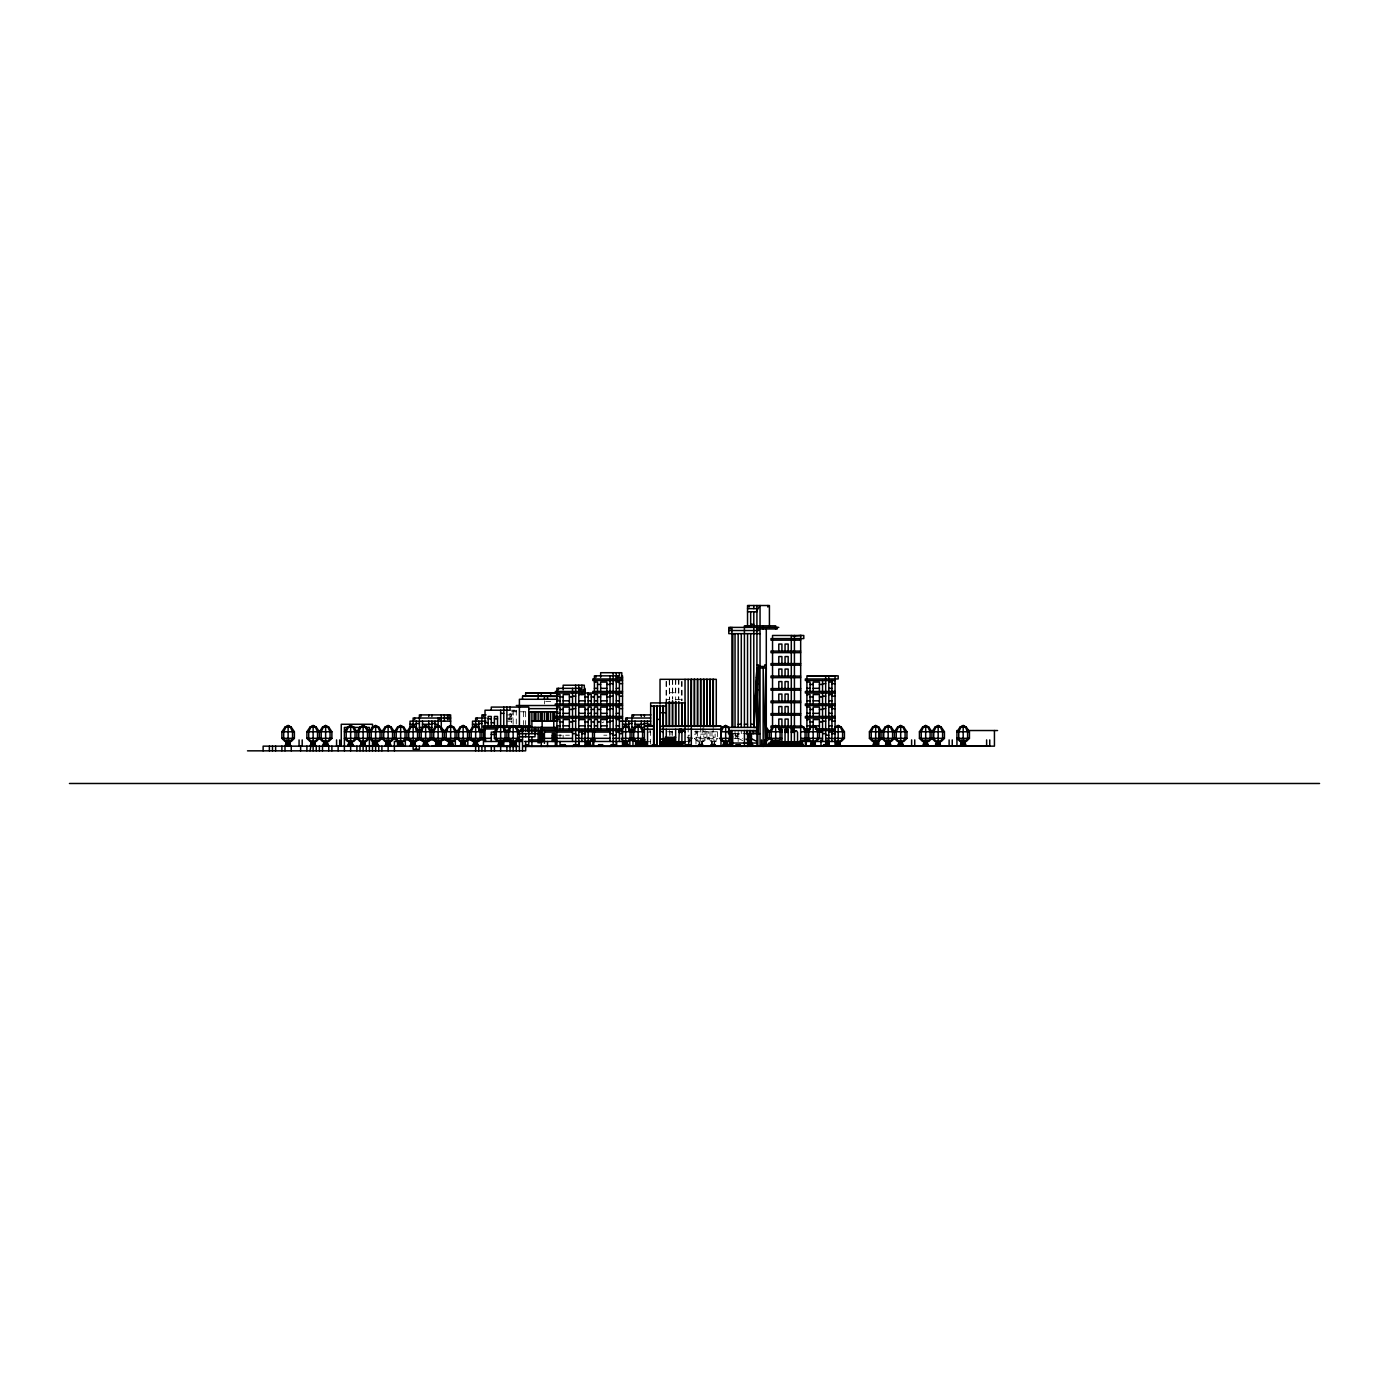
<?xml version="1.0" encoding="UTF-8"?>
<svg xmlns="http://www.w3.org/2000/svg" width="1389" height="1389" viewBox="0 0 1389 1389"><rect width="100%" height="100%" fill="white"/><g stroke="black" fill="none" stroke-linecap="round" stroke-linejoin="round"><path stroke-width="0.75" stroke-dasharray="5 3.75" d="M702.001 741.466L701.914 744.591L701.219 741.466L700.664 744.591M714.502 741.466L714.415 744.591L713.72 741.466L713.165 744.591M688.163 744.591L688.718 741.466L689.413 744.591M700.108 741.466L699.414 744.591L699.327 741.466M712.609 741.466L711.915 744.591L711.828 741.466M702.869 741.466L705.074 738.34L705.074 731.777M715.37 741.466L717.575 738.34L694.413 738.34L697.538 741.466L703.789 741.466L706.914 738.34L706.914 731.048M691.166 740.545L688.666 740.545L689.916 739.174M669.411 692.694L678.787 692.694M666.286 699.379L669.567 699.379L669.567 679.325M675.505 699.379L681.912 699.379M545.703 701.48L552.041 701.48M510.023 710.213L517.837 710.213M513.149 710.855L516.274 710.855M511.586 711.776L526.691 711.776M510.023 713.981L513.149 713.981M506.898 714.901L513.149 714.901M510.023 716.464L511.586 716.464L511.586 714.901M508.461 718.026L513.149 718.026M506.898 718.808L510.023 718.808M508.461 719.589L511.586 719.589L511.586 718.026M506.898 721.151L513.149 721.151M602.218 722.714L603.781 721.933M670.974 735.198L670.974 731.43L674.099 732.541M667.571 731.777L674.186 731.777M694.413 731.777L719.415 731.777M647.534 732.09L650.66 732.09M734.26 733.652L744.417 733.652M694.413 734.173L695.976 734.173L695.976 730.006M700.664 734.173L705.352 734.173L705.352 730.006M556.902 735.215L569.403 735.215M603.781 735.215L606.906 735.215M688.163 735.215L689.725 735.215M738.948 736.951L735.823 735.857L738.948 736.951L738.948 733.652M687.121 737.299L715.109 737.299L715.109 731.048M688.163 738.34L692.573 738.34M733.739 738.34L742.577 738.34M688.666 739.903L691.166 739.903M685.958 741.466L690.368 741.466M716.29 741.466L710.039 741.466L706.914 738.34M647.534 741.726L650.66 741.726M738.167 738.34L744.417 741.466M670.974 731.43L672.536 732.541M710.96 741.466L708.737 738.34L708.737 731.777M698.459 741.466L696.236 738.34L696.236 731.777M649.618 730.788L650.66 732.35M741.292 730.527L741.292 733.652M738.167 730.527L738.167 741.466M737.385 733.652L737.385 739.625M735.823 733.652L735.823 739.625M735.041 730.527L735.041 738.861M717.575 731.777L717.575 736.691M714.727 739.903L714.727 744.07M713.165 727.089L713.165 741.466M711.984 731.048L711.984 737.299M711.602 739.903L711.602 744.07M710.039 731.048L710.039 737.299M703.789 726.881L703.789 737.299M702.226 727.923L702.226 734.173M702.226 739.903L702.226 744.07M700.664 727.089L700.664 741.466M699.101 739.903L699.101 744.07M697.538 731.048L697.538 737.299M695.976 739.903L695.976 744.07M688.979 740.545L688.979 743.028M688.163 727.089L688.163 741.466M682.034 681.461L682.034 700.733M681.704 681.461L681.704 700.733M678.943 679.325L678.787 699.379M678.631 679.325L678.631 699.379M675.818 679.325L675.662 699.379M675.505 679.325L675.505 692.694M672.693 679.325L672.693 699.014M672.536 731.048L672.536 735.476M672.38 679.325L672.38 699.014M669.255 679.325L669.411 699.379M669.411 730.423L669.411 738.34M666.39 681.461L666.39 700.733M666.06 681.461L666.06 700.733M650.66 730.527L650.66 744.07M563.153 735.215L563.153 738.34M560.027 734.434L560.027 738.34M544.401 700.837L544.401 703.963M525.65 711.776L525.65 724.659M523.445 711.776L523.445 724.659M516.274 710.213L516.274 725.839M513.149 710.213L513.149 724.798M511.586 721.151L511.586 722.714M510.023 713.338L510.023 721.933"/><path stroke-width="1.5" d="M290.336 741.466L292.541 738.34L292.541 731.777L290.336 727.089L288.131 725.527L285.005 727.089L281.88 731.777L281.88 738.34L285.005 741.466L291.256 741.466L294.381 738.34L294.381 731.777L291.256 727.089L288.131 725.527L288.131 744.591L290.11 746.153L289.468 741.466L288.443 746.153L287.575 741.466L287.245 746.153M315.268 746.153L314.47 741.466L313.445 746.153L312.577 741.466L312.247 746.153M328.759 750.841L328.759 746.153L326.971 741.466L325.946 746.153L325.078 741.466L324.748 746.153M485.195 728.652L483.719 731.777L344.385 731.777L347.51 727.089L350.636 725.527L350.636 744.591L352.615 746.153L351.973 741.466L350.948 746.153L350.08 741.466L349.75 746.153M365.272 746.153L364.474 741.466L363.449 746.153L362.581 741.466L362.251 746.153M377.773 746.153L376.975 741.466L375.95 746.153L375.082 741.466L374.752 746.153M385.934 741.466L383.711 738.34L383.711 731.777L385.934 727.089L388.139 725.527L391.264 727.089L394.389 731.777L394.389 738.34L391.264 741.466L385.013 741.466L381.888 738.34L381.888 731.777L385.013 727.089L388.139 725.527L388.139 744.591L386.142 746.153L386.802 741.466L387.826 746.153L388.694 741.466L389.389 744.591L391.264 746.153L389.476 741.466L388.451 746.153L387.583 741.466L387.253 746.153M398.504 746.153L399.268 741.466L400.327 746.153L401.195 741.466L401.89 744.591L403.765 746.153L401.977 741.466L400.952 746.153L400.084 741.466L399.754 746.153M450.644 718.026L413.141 718.026L413.141 744.591L415.12 746.153L414.478 741.466L413.453 746.153L412.585 741.466L412.255 746.153M427.777 746.153L426.979 741.466L425.954 746.153L425.086 741.466L424.756 746.153M440.278 746.153L439.48 741.466L438.455 746.153L437.587 741.466L437.257 746.153M419.391 719.589L419.391 714.901L450.644 714.901L450.644 744.591L448.647 746.153L449.272 741.466L450.331 746.153L451.199 741.466L451.894 744.591L453.769 746.153L451.981 741.466L450.956 746.153L450.088 741.466L449.758 746.153M461.009 746.153L461.773 741.466L462.832 746.153L463.7 741.466L464.395 744.591L466.27 746.153L464.482 741.466L463.457 746.153L462.589 741.466L462.259 746.153M486.063 718.026L475.646 718.026L475.646 744.591L477.625 746.153L476.983 741.466L475.958 746.153L475.09 741.466L474.76 746.153M502.783 746.153L501.985 741.466L500.96 746.153L500.092 741.466L499.762 746.153M503.773 741.466L506.898 738.34L506.898 731.777L510.023 727.089L513.149 725.527L513.149 744.591L515.128 746.153L514.486 741.466L513.461 746.153L512.593 741.466L512.263 746.153M586.019 746.153L586.783 741.466L587.842 746.153L588.71 741.466L589.405 744.591L591.28 746.153L589.492 741.466L588.467 746.153L587.599 741.466L587.269 746.153M627.793 746.153L626.995 741.466L625.97 746.153L625.102 741.466L624.772 746.153M640.138 746.153L638.714 741.466L638.159 744.591L640.138 746.153L639.496 741.466L638.471 746.153L637.603 741.466L637.273 746.153M720.457 730.215L722.54 727.089L728.791 727.089L725.666 725.527L725.666 744.591L727.645 746.153L727.003 741.466L725.978 746.153L725.11 741.466L724.78 746.153M773.534 746.153L774.298 741.466L775.357 746.153L776.225 741.466L776.92 744.591L778.795 746.153L777.007 741.466L775.982 746.153L775.114 741.466L774.784 746.153M802.807 746.153L802.009 741.466L800.984 746.153L800.116 741.466L799.786 746.153M815.308 746.153L814.51 741.466L813.485 746.153L812.617 741.466L812.287 746.153M840.31 746.153L839.512 741.466L838.487 746.153L837.619 741.466L837.289 746.153M877.813 746.153L877.015 741.466L875.99 746.153L875.122 741.466L874.792 746.153M881.928 731.777L878.803 727.089L875.678 725.527L872.552 727.089L869.427 731.777L869.427 738.34L872.552 741.466L878.803 741.466L881.928 738.34L881.928 731.777L885.053 727.089L888.179 725.527L888.179 744.591L886.182 746.153L886.807 741.466L887.866 746.153L888.734 741.466L889.429 744.591L891.304 746.153L889.516 741.466L888.491 746.153L887.623 741.466L887.293 746.153M902.815 746.153L902.017 741.466L900.992 746.153L900.124 741.466L899.794 746.153M927.817 746.153L927.019 741.466L925.994 746.153L925.126 741.466L924.796 746.153M940.318 746.153L939.52 741.466L938.495 746.153L937.627 741.466L937.297 746.153M961.049 746.153L961.813 741.466L962.872 746.153L963.74 741.466L964.435 744.591L966.31 746.153L964.522 741.466L963.497 746.153L962.629 741.466L962.299 746.153M758.186 733.479L760.043 668.022L760.043 746.153L762.856 746.153L763.169 744.591L763.481 746.153L766.294 746.153L766.294 629.477M755.668 727.489L753.793 727.402L756.918 668.022L766.294 668.022L765.374 746.153L763.169 668.022L763.169 746.466M754.105 727.402L756.918 668.022L758.793 668.109L757.3 696.271L755.442 696.167L757.3 696.271M755.755 696.184L756.293 685.749M756.727 677.415L757.231 668.022M756.206 696.202L757.682 668.057M319.383 731.777L322.508 727.089L325.634 725.527L328.759 727.089L331.884 731.777L331.884 738.34L328.759 741.466L322.508 741.466L319.383 738.34L319.383 731.777L316.258 727.089L313.133 725.527L313.133 744.591L315.112 746.153L313.688 741.466L313.133 744.591L311.136 746.153L311.796 741.466L310.997 746.153M381.888 731.777L378.763 727.089L375.638 725.527L375.638 744.591L377.617 746.153L376.193 741.466L375.638 744.591L373.641 746.153L374.301 741.466L373.502 746.153M394.389 731.777L397.514 727.089L400.64 725.527L403.765 727.089L406.89 731.777L406.89 738.34L410.015 741.466L416.266 741.466L419.391 738.34L419.391 731.777L422.516 727.089L425.642 725.527L428.767 727.089L431.892 731.777L435.017 727.089L438.143 725.527L438.143 744.591L440.122 746.153L438.698 741.466L438.143 744.591L436.146 746.153L436.806 741.466L436.007 746.153M500.648 710.213L500.648 744.591L502.627 746.153L501.203 741.466L500.648 744.591L498.651 746.153L499.311 741.466L498.512 746.153M650.66 718.026L625.658 718.026L625.658 744.591L627.637 746.153L626.213 741.466L625.658 744.591L623.661 746.153L624.321 741.466L623.522 746.153L623.592 740.545M819.423 728.965L819.423 719.589L813.173 719.589L813.173 744.591L815.152 746.153L813.728 741.466L813.173 744.591L811.176 746.153L811.836 741.466L811.037 746.153M877.883 741.466L880.088 738.34L880.088 731.777L877.883 727.089L875.678 725.527L875.678 744.591L877.657 746.153L876.233 741.466L875.678 744.591L873.681 746.153L874.341 741.466L873.542 746.153M931.932 738.34L928.807 741.466L922.556 741.466L919.431 738.34L919.431 731.777L922.556 727.089L925.682 725.527L928.807 727.089L931.932 731.777L931.932 738.34L935.057 741.466L941.308 741.466L944.433 738.34L944.433 731.777L941.308 727.089L938.183 725.527L938.183 744.591L940.162 746.153L938.738 741.466L938.183 744.591L936.186 746.153L936.846 741.466L936.047 746.153M290.11 746.153L288.686 741.466L288.131 744.591L286.134 746.153L287.158 741.466M312.577 741.466L310.702 746.153L312.16 741.466M323.429 741.466L321.206 738.34L321.206 731.777L323.429 727.089L325.634 725.527L325.634 744.591L327.613 746.153L326.189 741.466L325.634 744.591L323.637 746.153L324.661 741.466M352.615 746.153L351.191 741.466L350.636 744.591L348.639 746.153L349.663 741.466M377.843 741.466L380.048 738.34L380.048 731.777L377.843 727.089L375.638 725.527L372.512 727.089L369.387 731.777L366.262 727.089L363.137 725.527L363.137 744.591L365.116 746.153L363.692 741.466L363.137 744.591L361.14 746.153L362.164 741.466M375.082 741.466L373.207 746.153L374.665 741.466M386.142 746.153L387.166 741.466M402.845 741.466L405.05 738.34L405.05 731.777L402.845 727.089L400.64 725.527L400.64 744.591L398.643 746.153L399.667 741.466M415.12 746.153L413.696 741.466L413.141 744.591L411.144 746.153L412.168 741.466M427.847 741.466L430.052 738.34L430.052 731.777L427.847 727.089L425.642 725.527L425.642 744.591L427.621 746.153L426.197 741.466L425.642 744.591L423.645 746.153L424.669 741.466M437.587 741.466L435.712 746.153L437.17 741.466M448.647 746.153L449.671 741.466M435.938 741.466L433.715 738.34L433.715 731.777L435.938 727.089L438.143 725.527L441.268 727.089L444.393 731.777L444.393 738.34L447.518 741.466L453.769 741.466L456.894 738.34L456.894 731.777L460.019 727.089L463.145 725.527L463.145 744.591L461.148 746.153L462.172 741.466M477.625 746.153L476.201 741.466L475.646 744.591L473.649 746.153L474.673 741.466M500.092 741.466L498.217 746.153L499.675 741.466M515.128 746.153L513.704 741.466L513.149 744.591L511.152 746.153L512.176 741.466M588.155 731.777L588.155 744.591L586.158 746.153L587.182 741.466M625.102 741.466L623.227 746.153L624.685 741.466M645.451 743.202L645.451 744.678L638.159 744.678L636.162 746.153L637.186 741.466M727.645 746.153L726.221 741.466L725.666 744.591L723.669 746.153L724.693 741.466M766.12 728.652L767.579 731.777L767.579 738.34L781.92 738.34L778.795 741.466L772.544 741.466L769.419 738.34L769.419 731.777L772.544 727.089L775.67 725.527L775.67 744.591L773.673 746.153L774.697 741.466M799.699 741.466L798.675 746.153L800.672 744.591L801.227 741.466L802.651 746.153L800.672 744.591L800.359 746.153L799.422 744.591L800.116 741.466M812.617 741.466L810.742 746.153L812.2 741.466M805.36 746.153L805.36 741.466L841.3 741.466L844.425 738.34L844.425 731.777L841.3 727.089L835.049 727.089L838.175 725.527L838.175 744.591L840.154 746.153L838.73 741.466L838.175 744.591L836.178 746.153L837.202 741.466M875.122 741.466L873.247 746.153L874.705 741.466M886.182 746.153L887.206 741.466M885.974 741.466L883.751 738.34L883.751 731.777L885.974 727.089L888.179 725.527L891.304 727.089L894.429 731.777L894.429 738.34L897.554 741.466L903.805 741.466L906.93 738.34L906.93 731.777L903.805 727.089L900.68 725.527L900.68 744.591L902.659 746.153L901.235 741.466L900.68 744.591L898.683 746.153L899.707 741.466M927.887 741.466L930.092 738.34L930.092 731.777L927.887 727.089L925.682 725.527L925.682 744.591L927.661 746.153L926.237 741.466L925.682 744.591L923.685 746.153L924.709 741.466M937.627 741.466L935.752 746.153L937.21 741.466M969.435 738.34L956.934 738.34L960.059 741.466L966.31 741.466L969.435 738.34L969.435 731.777L966.31 727.089L963.185 725.527L963.185 744.591L961.188 746.153L962.212 741.466M285.995 746.153L286.759 741.466L287.818 746.153L288.131 744.591M310.007 750.841L311.761 741.466M323.498 746.153L324.262 741.466L325.321 746.153L325.634 744.591M348.5 746.153L349.264 741.466L350.323 746.153L350.636 744.591M374.301 741.466L372.512 746.153L373.884 745.372L374.266 741.466M386.889 744.591L385.013 746.153L386.767 741.466L385.708 746.153L386.889 744.591L387.583 741.466M411.005 746.153L411.769 741.466L412.828 746.153L413.141 744.591M436.806 741.466L435.017 746.153L436.389 745.372L436.771 741.466M473.51 746.153L474.274 741.466L475.333 746.153L475.646 744.591M497.522 746.466L498.894 745.372L499.276 741.466M511.013 746.153L511.777 741.466L512.836 746.153L513.149 744.591M622.532 675.835L622.532 746.153L623.904 745.372L624.286 741.466M629.842 746.153L629.842 740.545L636.093 740.545L636.093 746.153L636.787 741.466L637.846 746.153L638.159 744.591M723.53 746.153L724.294 741.466L725.353 746.153L725.666 744.591M811.836 741.466L810.047 746.153L811.419 745.372L811.801 741.466M836.039 746.153L836.803 741.466L837.862 746.153L838.175 744.591M874.341 741.466L872.552 746.153L873.924 745.372L874.306 741.466M898.544 746.153L899.308 741.466L900.367 746.153L900.68 744.591M936.846 741.466L935.057 746.153L936.429 745.372L936.811 741.466M285.005 750.841L285.005 746.153L286.794 741.466L285.7 746.153L286.881 744.591L287.575 741.466M310.007 746.153L311.796 741.466M322.508 750.841L322.508 746.153L324.297 741.466L323.203 746.153L324.384 744.591L325.078 741.466M349.386 744.591L347.51 746.153L349.299 741.466L348.205 746.153L349.386 744.591L350.08 741.466M394.389 738.34L397.514 741.466L397.514 746.153L399.303 741.466L398.209 746.153L399.39 744.591L400.084 741.466M411.891 744.591L410.015 746.153L411.804 741.466L410.71 746.153L411.891 744.591L412.585 741.466M449.394 744.591L447.518 746.153L449.307 741.466L448.213 746.153L449.394 744.591L450.088 741.466M461.895 744.591L460.019 746.153L461.808 741.466L460.714 746.153L461.895 744.591L462.589 741.466M474.396 744.591L472.52 746.153L474.309 741.466L473.215 746.153L474.396 744.591L475.09 741.466M497.522 746.153L499.311 741.466M511.899 744.591L510.023 746.153L511.812 741.466L510.718 746.153L511.899 744.591L512.593 741.466M586.905 744.591L585.029 746.153L586.818 741.466L585.724 746.153L586.905 744.591L587.599 741.466M622.532 746.153L624.321 741.466M636.909 744.591L635.033 746.153L636.822 741.466L635.728 746.153L636.909 744.591L637.603 741.466M724.416 744.591L722.54 746.153L724.329 741.466L723.235 746.153L724.416 744.591L725.11 741.466M774.42 744.591L772.544 746.153L774.333 741.466L773.239 746.153L774.42 744.591L775.114 741.466M835.049 675.835L835.049 746.153L836.838 741.466L835.744 746.153L836.925 744.591L837.619 741.466M886.929 744.591L885.053 746.153L886.842 741.466L885.748 746.153L886.929 744.591L887.623 741.466M899.43 744.591L897.554 746.153L899.343 741.466L898.249 746.153L899.43 744.591L900.124 741.466M961.935 744.591L960.059 746.153L961.848 741.466L960.754 746.153L961.935 744.591L962.629 741.466M313.133 744.591L312.82 746.153L311.883 744.591M363.137 744.591L362.824 746.153L361.8 741.466L360.011 746.153L360.011 750.841M375.638 744.591L375.325 746.153L374.388 744.591M425.642 744.591L425.329 746.153L424.305 741.466L422.516 746.153L424.392 744.591L425.086 741.466M438.143 744.591L437.83 746.153L436.893 744.591M500.648 744.591L500.335 746.153L499.398 744.591M524.764 746.153L525.65 744.591L525.962 746.153L527.629 746.153L526.9 744.591L528.775 746.153L528.775 726.812M562.267 746.153L561.156 746.153L561.903 744.591L560.027 746.153L560.027 741.466M574.768 746.153L573.9 745.372L572.528 746.466M599.77 746.153L597.53 746.153L598.902 744.591M612.271 746.153L611.16 746.153L611.907 744.591L610.031 746.466M625.658 744.591L625.345 746.153L624.408 744.591M662.275 746.153L660.035 746.153L661.407 744.591M662.431 745.372L662.848 746.153L663.161 744.591L663.473 746.153L666.286 746.153L664.914 744.591M674.776 746.153L673.665 746.153L674.412 744.591L672.536 746.153L673.908 744.591M687.277 746.153L686.166 746.153L686.913 744.591L685.037 746.153L685.037 679.325M699.778 746.153L698.91 745.372L697.538 746.466M712.279 746.153L711.168 746.153L711.915 744.591L710.039 746.153L711.411 744.591M737.281 746.153L736.17 746.153L736.917 744.591L735.041 746.153L736.413 744.591M751.449 746.153L751.449 743.931L748.324 743.931L748.324 746.153L749.418 744.591L748.671 746.153L749.938 745.372L749.886 730.527M813.173 744.591L812.86 746.153L811.923 744.591M824.788 746.153L822.548 746.153L823.92 744.591M875.678 744.591L875.365 746.153L874.428 744.591M925.682 744.591L925.369 746.153L924.345 741.466L922.556 746.153L924.432 744.591L925.126 741.466M938.183 744.591L937.87 746.153L936.933 744.591M361.887 744.591L360.706 746.153L362.581 741.466M361.001 746.153L361.8 741.466L361.383 744.591L364.89 744.591L366.262 746.153L364.387 744.591L364.109 741.466M423.506 746.153L424.305 741.466L423.888 744.591L427.395 744.591L428.767 746.153L426.892 744.591L426.614 741.466M923.546 746.153L924.345 741.466L923.928 744.591L927.435 744.591L928.807 746.153L926.932 744.591L926.654 741.466M678.787 741.726L679.308 729.225L678.787 732.35L681.912 732.35L682.954 730.788M781.92 732.35L781.399 729.225L781.399 731.569M785.566 731.569L785.566 729.225L785.045 732.35L788.171 732.35L787.65 729.225L787.65 731.569M521.222 731.777L522.698 728.652M723.461 741.466L721.238 738.34L721.238 731.777L723.461 727.089L725.666 725.527L727.871 727.089L730.076 731.777M573.657 746.153L574.404 744.591L573.223 746.153L573.9 745.372M598.659 746.153L599.406 744.591L598.225 746.153L598.902 745.372M661.164 746.153L661.911 744.591L660.73 746.153L661.407 745.372M698.667 746.153L699.414 744.591L698.233 746.153L698.91 745.372M761.172 746.153L761.919 744.591L760.738 746.153L761.415 745.372M823.677 746.153L824.424 744.591L823.243 746.153L823.92 745.372M748.532 746.153L747.542 746.153L748.914 744.591M798.536 746.153L797.546 744.678M566.278 746.466L564.403 744.591L565.132 746.153L563.465 746.153L563.153 744.591L562.84 746.153L562.423 745.372M577.407 744.591L578.779 746.153L575.966 746.153L575.654 744.591L575.341 746.153L574.924 745.372M602.409 744.591L603.781 746.153L600.968 746.153L600.656 744.591L600.343 746.153L599.926 745.372M616.282 672.71L616.282 746.153L614.407 744.591L615.136 746.153L613.469 746.153L613.157 744.591L612.844 746.153L612.427 745.372M677.415 744.591L678.787 746.153L676.912 744.591L677.641 746.153L675.974 746.153L675.662 744.591L675.349 746.153L674.932 745.372M691.166 745.824L689.413 744.591L690.142 746.153L688.475 746.153L688.163 744.591L687.85 746.153L687.433 745.372M702.417 744.591L703.789 746.153L700.976 746.153L700.664 744.591L700.351 746.153L699.934 745.372M714.918 744.591L716.29 746.153L714.415 744.591L715.144 746.153L713.477 746.153L713.165 744.591L712.852 746.153L712.435 745.372M741.292 746.466L739.417 744.591L740.146 746.153L738.479 746.153L738.167 744.591L737.854 746.153L737.437 745.372M752.421 744.591L753.793 746.153L751.918 744.591L752.647 746.153L750.98 746.153L750.668 744.591L750.355 746.153L749.938 745.372M828.799 675.835L828.799 746.153L825.986 746.153L825.674 744.591L825.361 746.153L824.944 745.372M756.137 611.768L760.043 605.517L760.043 628.957M286.881 744.591L285.005 746.153M324.384 744.591L322.508 746.153M399.39 744.591L397.514 746.153M836.925 744.591L835.049 746.153M319.383 738.34L316.258 741.466L310.007 741.466L306.882 738.34L306.882 731.777L310.007 727.089L313.133 725.527L315.338 727.089L317.543 731.777L317.543 738.34L315.338 741.466M381.888 738.34L378.763 741.466L372.512 741.466L369.387 738.34L366.262 741.466L360.011 741.466L356.886 738.34L356.886 731.777L360.011 727.089L363.137 725.527L365.342 727.089L367.547 731.777L367.547 738.34L365.342 741.466M406.89 731.777L410.015 727.089L413.141 725.527L416.266 727.089L419.391 731.777M444.393 731.777L447.518 727.089L450.644 725.527L453.769 727.089L456.894 731.777M481.896 738.34L478.771 741.466L472.52 741.466L469.395 738.34L469.395 731.777L472.52 727.089L475.646 725.527L478.771 727.089L481.896 731.777L481.896 738.34L485.021 741.466L485.021 710.213L510.023 710.213L510.023 707.088M481.896 731.777L485.021 727.089M497.522 741.466L494.397 738.34L494.397 731.777L497.522 727.089L500.648 725.527L503.773 727.089L506.898 731.777M522.524 727.089L519.399 731.777L519.399 750.841M631.908 731.777L635.033 727.089L638.159 725.527L641.284 727.089L644.409 731.777L621.23 731.777L623.453 727.089L625.658 725.527L628.783 727.089L631.908 731.777L631.908 738.34L635.033 741.466L641.284 741.466L644.409 738.34L621.23 738.34L623.453 741.466M791.817 731.569L791.817 729.225L791.296 732.35L794.421 732.35L795.463 730.788M794.421 730.788L793.379 730.788L794.421 729.225L791.296 729.225M816.298 741.466L819.423 738.34L819.423 731.777L816.298 727.089L813.173 725.527L810.047 727.089L806.922 731.777L803.797 727.089L800.672 725.527L802.877 727.089L805.082 731.777L805.082 738.34L802.877 741.466M894.429 731.777L897.554 727.089L900.68 725.527L902.885 727.089L905.09 731.777L905.09 738.34L902.885 741.466M931.932 731.777L935.057 727.089L938.183 725.527L940.388 727.089L942.593 731.777L942.593 738.34L940.388 741.466M965.39 741.466L967.595 738.34L967.595 731.777L965.39 727.089L963.185 725.527L960.059 727.089L956.934 731.777L969.435 731.777M327.839 741.466L330.044 738.34L330.044 731.777L327.839 727.089L325.634 725.527M352.841 741.466L355.046 738.34L355.046 731.777L352.841 727.089L350.636 725.527L348.431 727.089L346.208 731.777L346.208 738.34L348.431 741.466M390.344 741.466L392.549 738.34L392.549 731.777L390.344 727.089L388.139 725.527M415.346 741.466L417.551 738.34L417.551 731.777L415.346 727.089L413.141 725.527L410.936 727.089L408.713 731.777L408.713 738.34L410.936 741.466M440.348 741.466L442.553 738.34L442.553 731.777L440.348 727.089L438.143 725.527M452.849 741.466L455.054 738.34L455.054 731.777L452.849 727.089L450.644 725.527L448.439 727.089L446.216 731.777L446.216 738.34L448.439 741.466M465.35 741.466L467.555 738.34L467.555 731.777L465.35 727.089L463.145 725.527L460.94 727.089L458.717 731.777L458.717 738.34L460.94 741.466M477.851 741.466L480.056 738.34L480.056 731.777L477.851 727.089L475.646 725.527L473.441 727.089L471.218 731.777L471.218 738.34L473.441 741.466M502.853 741.466L505.058 738.34L505.058 731.777L502.853 727.089L500.648 725.527L498.443 727.089L496.22 731.777L496.22 738.34L498.443 741.466M515.354 741.466L517.559 738.34L517.559 731.777L515.354 727.089L513.149 725.527L510.944 727.089L508.721 731.777L508.721 738.34L510.944 741.466M590.36 741.466L592.565 738.34L592.565 731.777M627.863 741.466L630.068 738.34L630.068 731.777L627.863 727.089L625.658 725.527L622.532 727.089L628.783 727.089M640.364 741.466L642.569 738.34L642.569 731.777L640.364 727.089L638.159 725.527L635.954 727.089L633.731 731.777L633.731 738.34L635.954 741.466M727.871 741.466L730.076 738.34L719.415 738.34M777.875 741.466L780.08 738.34L780.08 731.777L777.875 727.089L775.67 725.527L773.465 727.089L771.242 731.777L771.242 738.34L773.465 741.466M815.378 741.466L817.583 738.34L817.583 731.777L815.378 727.089L813.173 725.527L810.968 727.089L808.745 731.777L808.745 738.34L810.968 741.466M840.38 741.466L842.585 738.34L842.585 731.777L840.38 727.089L838.175 725.527L835.97 727.089L833.747 731.777L844.425 731.777M890.384 741.466L892.589 738.34L892.589 731.777L890.384 727.089L888.179 725.527M424.392 744.591L423.211 746.153L423.888 745.372M924.432 744.591L923.251 746.153L923.928 745.372M798.918 745.372L798.241 746.153L799.422 744.591L802.425 744.591L803.797 746.153L801.922 744.591L801.644 741.466M560.027 746.153L561.399 744.591M572.528 746.153L573.9 744.591M610.031 746.153L611.403 744.591M685.037 746.153L686.409 744.591M697.538 746.153L698.91 744.591M760.043 746.153L761.415 744.591M797.546 746.153L798.918 744.591M356.886 738.34L353.761 741.466L347.51 741.466L344.385 738.34L483.719 738.34L485.942 741.466M406.89 738.34L403.765 741.466L394.389 741.466L394.389 750.841M431.892 721.151L431.892 738.34L428.767 741.466L422.516 741.466L419.391 738.34M444.393 738.34L441.268 741.466L435.017 741.466L431.892 738.34M469.395 738.34L466.27 741.466L460.019 741.466L456.894 738.34M516.274 741.466L519.399 738.34L494.397 738.34M594.405 738.34L591.28 741.466L524.608 741.466M631.908 738.34L628.783 741.466L592.843 741.466L592.843 746.153M644.409 726.1L653.785 726.1L644.739 726.1M766.294 741.466L769.419 738.34M894.429 738.34L891.304 741.466L885.053 741.466L881.928 738.34M288.131 725.527L285.926 727.089L283.703 731.777L283.703 738.34L285.926 741.466M313.133 725.527L310.928 727.089L308.705 731.777L308.705 738.34L310.928 741.466M363.137 725.527L360.932 727.089L358.709 731.777L358.709 738.34L360.932 741.466M375.638 725.527L373.433 727.089L371.21 731.777L371.21 738.34L373.433 741.466M400.64 725.527L398.435 727.089L396.212 731.777L396.212 738.34L398.435 741.466M425.642 725.527L423.437 727.089L421.214 731.777L421.214 738.34L423.437 741.466M875.678 725.527L873.473 727.089L871.25 731.777L871.25 738.34L873.473 741.466M900.68 725.527L898.475 727.089L896.252 731.777L896.252 738.34L898.475 741.466M925.682 725.527L923.477 727.089L921.254 731.777L921.254 738.34L923.477 741.466M938.183 725.527L935.978 727.089L933.755 731.777L933.755 738.34L935.978 741.466M963.185 725.527L960.98 727.089L958.757 731.777L958.757 738.34L960.98 741.466M360.011 746.153L361.383 745.372M722.54 727.089L725.666 725.527M747.542 608.642L756.918 608.642M747.542 611.768L756.918 611.768M750.668 624.269L753.793 624.269M778.795 627.394L728.791 627.394L728.791 633.644L760.043 633.644M756.918 628.957L777.232 628.957L777.232 627.394M728.791 630.519L760.043 630.519L760.043 666.46M792.859 636.11L801.314 635.467M800.672 640.155L770.982 640.155L770.982 638.593L803.797 638.593L803.797 635.467L772.544 635.467L772.544 638.593M800.672 651.094L770.982 651.094L770.982 652.656L800.672 652.656M800.672 663.595L770.982 663.595L770.982 665.157L800.672 665.157M756.918 664.897L758.481 664.897L758.481 666.46L764.731 666.46L764.731 664.897L766.294 664.897M758.62 671.147L756.745 671.147L758.62 671.234M800.672 676.096L770.982 676.096L770.982 677.658L800.672 677.658M616.282 677.398L622.532 677.398M758.29 677.398L756.415 677.398L758.29 677.502M622.532 678.961L592.843 678.961L592.843 680.523L622.532 680.523M835.049 680.523L805.36 680.523L805.36 678.961L838.175 678.961L838.175 675.835L806.922 675.835L806.922 678.961M594.405 682.086L597.53 682.086L597.53 691.462M616.282 682.086L619.407 682.086M806.922 682.086L810.047 682.086L810.047 691.462M828.799 682.086L831.924 682.086M610.031 683.648L613.157 683.648M619.407 683.648L622.532 683.648M822.548 683.648L825.674 683.648M831.924 683.648L835.049 683.648M597.53 684.43L600.656 684.43M606.906 684.43L610.031 684.43M810.047 684.43L813.173 684.43M819.423 684.43L822.548 684.43M594.405 688.336L597.53 688.336M600.656 688.336L606.906 688.336M616.282 688.336L619.407 688.336M806.922 688.336L810.047 688.336M813.173 688.336L819.423 688.336M828.799 688.336L831.924 688.336M800.672 688.597L770.982 688.597L770.982 690.159L800.672 690.159M578.779 689.899L585.029 689.899M585.029 691.462L555.34 691.462L555.34 693.024M622.532 691.462L592.843 691.462L592.843 693.024M835.049 691.462L805.36 691.462L805.36 693.024L835.049 693.024M622.532 693.024L525.65 693.024L525.65 696.462M557.058 693.337L525.962 693.024M556.902 694.587L560.027 694.587L560.027 703.963M578.779 694.587L585.029 694.587L585.029 703.963M588.155 694.587L591.28 694.587L591.28 703.963M606.906 694.587L600.656 694.587L600.656 703.963M616.282 694.587L619.407 694.587M806.922 694.587L810.047 694.587L810.047 703.963M828.799 694.587L831.924 694.587M558.083 696.149L522.524 696.149L522.524 699.275M572.528 696.149L575.654 696.149M610.031 696.149L613.157 696.149M619.407 696.149L622.532 696.149M822.548 696.149L825.674 696.149M831.924 696.149L835.049 696.149M558.083 696.462L522.837 696.149M560.027 696.931L563.153 696.931M569.403 696.931L572.528 696.931M585.029 696.931L588.155 696.931M591.28 696.931L594.405 696.931M597.53 696.931L600.656 696.931M606.906 696.931L610.031 696.931M810.047 696.931L813.173 696.931M819.423 696.931L822.548 696.931M557.944 699.275L519.399 699.275L519.399 705.525M556.902 700.837L560.027 700.837M563.153 700.837L569.403 700.837M578.779 700.837L585.029 700.837M588.155 700.837L591.28 700.837M594.405 700.837L597.53 700.837M600.656 700.837L606.906 700.837M616.282 700.837L619.407 700.837M806.922 700.837L810.047 700.837M813.173 700.837L819.423 700.837M828.799 700.837L831.924 700.837M800.672 701.098L770.982 701.098L770.982 702.66L800.672 702.66M685.037 702.921L650.66 702.921L650.66 726.43M622.532 703.963L555.34 703.963L555.34 705.525M835.049 703.963L805.36 703.963L805.36 705.525L835.049 705.525M516.274 705.525L622.532 705.525M650.66 706.046L666.286 706.046M556.902 707.088L560.027 707.088L560.027 716.464M578.779 707.088L585.029 707.088L585.029 716.464M606.906 707.088L600.656 707.088L600.656 716.464M616.282 707.088L619.407 707.088M806.922 707.088L810.047 707.088L810.047 716.464M828.799 707.088L831.924 707.088M528.775 708.65L557.944 708.65M572.528 708.65L575.654 708.65M610.031 708.65L613.157 708.65M619.407 708.65L622.532 708.65M822.548 708.65L825.674 708.65M831.924 708.65L835.049 708.65M560.027 709.432L563.153 709.432M569.403 709.432L572.528 709.432M585.029 709.432L588.155 709.432M591.28 709.432L594.405 709.432M597.53 709.432L600.656 709.432M606.906 709.432L610.031 709.432M810.047 709.432L813.173 709.432M819.423 709.432L822.548 709.432M528.775 711.776L557.944 711.776M660.035 712.731L666.286 712.731M500.648 713.338L503.773 713.338M556.902 713.338L560.027 713.338M563.153 713.338L569.403 713.338M578.779 713.338L585.029 713.338M588.155 713.338L591.28 713.338M594.405 713.338L597.53 713.338M600.656 713.338L606.906 713.338M616.282 713.338L619.407 713.338M806.922 713.338L810.047 713.338M813.173 713.338L819.423 713.338M828.799 713.338L831.924 713.338M800.672 713.599L770.982 713.599L770.982 715.161L800.672 715.161M486.063 714.901L481.896 714.901L481.896 719.589M650.851 714.901L631.908 714.901L631.908 719.589M622.532 716.464L555.34 716.464L555.34 718.026L622.532 718.026M835.049 716.464L805.36 716.464L805.36 718.026L835.049 718.026M488.147 718.808L491.272 718.808M494.397 718.808L497.522 718.808M660.226 719.415L656.91 719.415L656.91 746.153M556.902 719.589L560.027 719.589L560.027 728.965M578.779 719.589L585.029 719.589L585.029 728.965M606.906 719.589L600.656 719.589L600.656 728.965M616.282 719.589L619.407 719.589M806.922 719.589L810.047 719.589L810.047 728.965M828.799 719.589L831.924 719.589M450.644 721.151L410.015 721.151L410.015 727.402M486.011 721.151L472.52 721.151L472.52 727.402M531.9 721.151L557.944 721.151M572.528 721.151L575.654 721.151M610.031 721.151L613.157 721.151M619.407 721.151L650.66 721.151M822.548 721.151L825.674 721.151M831.924 721.151L835.049 721.151M560.027 721.933L563.153 721.933M569.403 721.933L572.528 721.933M585.029 721.933L588.155 721.933M591.28 721.933L594.405 721.933M597.53 721.933L600.656 721.933M606.906 721.933L610.031 721.933M810.047 721.933L813.173 721.933M819.423 721.933L822.548 721.933M485.021 722.714L488.147 722.714M491.272 722.714L494.397 722.714M416.266 723.495L419.391 723.495M431.892 723.495L435.017 723.495M478.771 723.495L481.896 723.495M628.783 723.495L631.908 723.495M644.409 723.495L647.534 723.495M410.015 724.277L416.266 724.277M422.516 724.277L431.892 724.277M435.017 724.277L438.143 724.277L438.143 718.026M472.52 724.277L478.771 724.277M622.532 724.277L628.783 724.277M635.033 724.277L644.409 724.277M650.66 724.277L647.534 724.277L647.534 721.151M738.167 724.277L741.292 724.277M744.417 724.277L747.542 724.277M750.668 724.277L753.793 724.277M556.902 725.839L560.027 725.839M563.153 725.839L569.403 725.839M578.779 725.839L585.029 725.839M588.155 725.839L591.28 725.839M594.405 725.839L597.53 725.839M600.656 725.839L606.906 725.839M616.282 725.839L619.407 725.839M806.922 725.839L810.047 725.839M813.173 725.839L819.423 725.839M828.799 725.839L831.924 725.839M661.841 726.1L720.978 726.1L720.978 746.153M800.672 726.1L770.982 726.1L770.982 727.662M661.841 726.43L720.648 726.1M285.005 727.089L291.256 727.089M310.007 727.089L316.258 727.089M322.508 727.089L328.759 727.089M347.51 727.089L353.761 727.089L356.886 731.777M360.011 727.089L366.262 727.089M372.512 727.089L378.763 727.089M385.013 727.089L391.264 727.089M397.514 727.089L403.765 727.089M410.015 727.089L416.266 727.089M422.516 727.089L428.767 727.089M435.017 727.089L441.268 727.089M447.518 727.089L453.769 727.089M460.019 727.089L466.27 727.089L469.395 731.777M472.52 727.089L478.771 727.089M497.522 727.089L503.773 727.089M510.023 727.089L516.274 727.089L519.399 731.777L494.397 731.777M635.033 727.089L641.284 727.089M772.544 727.089L778.795 727.089L781.92 731.777L767.579 731.777M800.672 727.089L803.797 727.089M810.047 727.089L816.298 727.089M872.552 727.089L878.803 727.089M885.053 727.089L891.304 727.089M897.554 727.089L903.805 727.089M922.556 727.089L928.807 727.089M935.057 727.089L941.308 727.089M960.059 727.089L966.31 727.089M348.552 727.402L344.385 727.402L344.385 750.841M352.719 727.402L361.053 727.402M365.22 727.402L369.387 727.402L369.387 750.841M419.391 727.402L422.516 727.402L422.516 721.151M431.892 727.402L428.767 727.402L428.767 721.151M497.679 727.402L483.459 727.402L483.459 725.839L530.338 725.839L530.338 727.402L515.232 727.402M502.54 727.402L510.909 727.402M531.9 727.402L557.944 727.402M631.908 727.402L635.033 727.402L635.033 721.151M644.409 727.402L641.284 727.402L641.284 721.151M756.918 727.402L728.791 727.402L728.791 733.652M778.795 727.662L800.672 727.662M485.021 728.965L496.741 728.965M622.532 728.965L542.839 728.965L542.839 730.527L622.532 730.527M809.422 728.965L805.36 728.965L805.36 730.527L809.422 730.527M815.256 728.965L835.049 728.965M644.409 729.225L653.785 729.225M661.598 729.225L720.978 729.225M778.795 729.225L781.92 729.225L781.92 741.726M416.405 730.527L422.378 730.527M434.236 730.527L430.33 730.527L430.33 732.09M443.091 730.527L447.518 730.527M478.91 730.527L484.883 730.527M505.596 730.527L510.023 730.527M518.08 730.527L539.713 730.527L539.713 743.028M628.922 730.527L634.895 730.527M756.918 730.527L728.478 730.527L728.478 733.652L733.045 733.652M817.548 730.527L835.049 730.527M967.352 730.527L997.562 730.527M679.829 730.788L683.996 730.788L685.037 732.35M779.837 730.788L780.878 730.788M786.087 730.788L787.129 730.788M792.338 730.788L796.505 730.788L797.546 732.35L797.546 741.726M281.88 731.777L294.381 731.777M306.882 731.777L331.884 731.777M583.727 731.777L594.405 731.777M721.238 731.777L728.617 731.777M800.672 731.777L819.423 731.777M869.427 731.777L906.93 731.777M919.431 731.777L944.433 731.777M495.439 732.09L491.272 732.09L491.272 741.466M544.401 732.09L572.528 732.09M578.779 732.09L581.904 732.09M594.405 732.09L610.031 732.09M616.282 732.09L619.407 732.09M818.642 732.09L822.548 732.09M828.799 732.09L831.924 732.09M518.357 733.652L538.151 733.652M541.276 733.652L544.401 733.652M572.528 733.652L575.654 733.652M581.904 733.652L585.029 733.652M610.031 733.652L613.157 733.652M619.407 733.652L622.532 733.652M745.841 733.652L760.043 733.652M822.548 733.652L825.674 733.652M831.924 733.652L835.049 733.652M491.272 734.434L495.439 734.434M575.654 735.215L578.779 735.215M613.157 735.215L616.282 735.215M825.674 735.215L828.799 735.215M729.572 735.857L732.697 736.951M519.399 736.778L535.025 736.778L535.025 727.402M675.662 737.299L665.244 737.299L665.244 738.774M281.88 738.34L294.381 738.34M306.882 738.34L331.884 738.34M485.021 738.34L491.272 738.34M544.401 738.34L572.528 738.34M575.654 738.34L581.904 738.34M610.031 738.34L583.727 738.34L585.95 741.466M613.157 738.34L619.407 738.34M800.672 738.34L822.548 738.34M825.674 738.34L831.924 738.34M844.425 738.34L833.747 738.34L835.97 741.466M869.427 738.34L906.93 738.34M919.431 738.34L944.433 738.34M661.598 738.965L663.161 738.965M672.536 738.965L674.099 738.965M661.598 739.521L663.161 739.521M411.3 739.903L405.328 739.903L405.328 746.153M415.276 739.903L423.228 739.903M427.986 739.903L436.32 739.903M448.855 739.903L441.268 739.903L441.268 746.153L439.393 744.591L439.115 741.466M473.805 739.903L467.833 739.903L467.833 746.153M477.781 739.903L485.733 739.903M511.36 739.903L503.773 739.903L503.773 746.466M522.524 739.903L516.274 739.903L516.274 750.841M528.775 739.903L538.151 739.903M590.499 739.903L595.187 739.903M629.356 739.903L634.53 739.903M640.503 739.903L645.191 739.903M663.161 740.25L673.578 740.25L673.578 738.774M522.524 741.466L483.459 741.466L483.459 746.153M728.791 741.466L722.54 741.466L720.457 739.382M799.335 741.466L803.797 741.466L806.922 738.34L810.047 741.466M647.534 741.726L642.326 741.726L642.326 743.202M661.077 741.726L685.037 741.726M800.672 741.726L770.461 741.726L770.461 743.202M661.077 743.202L683.996 743.202L683.996 741.726M731.916 743.028L747.542 743.028M750.668 743.028L756.918 743.028M791.296 743.202L799.63 743.202L799.63 741.726M286.377 744.591L289.884 744.591L291.256 746.153L291.256 750.841M311.379 744.591L314.886 744.591L316.258 746.153L316.258 750.841M323.88 744.591L327.387 744.591L327.005 741.466L327.769 746.153M348.882 744.591L352.389 744.591L353.761 746.153L351.886 744.591L351.608 741.466M373.884 744.591L377.391 744.591L378.763 746.153L378.763 750.841M386.385 744.591L389.892 744.591L389.51 741.466L390.274 746.153L388.139 744.591M398.886 744.591L402.393 744.591L402.011 741.466L402.775 746.153M411.387 744.591L414.894 744.591L416.266 746.153L416.266 749.279M436.389 744.591L439.896 744.591L441.268 746.153M448.89 744.591L452.397 744.591L452.015 741.466L452.779 746.153L450.644 744.591M461.391 744.591L464.898 744.591L464.516 741.466L465.28 746.153M473.892 744.591L477.399 744.591L478.771 746.153L478.771 750.841M498.894 744.591L502.401 744.591L503.773 746.153L501.898 744.591L501.62 741.466M511.395 744.591L514.902 744.591L516.274 746.153L514.399 744.591L514.121 741.466M586.401 744.591L589.908 744.591L589.526 741.466L590.29 746.153M623.904 744.591L627.411 744.591L628.783 746.153L626.908 744.591L626.63 741.466M636.405 744.591L639.912 744.591L641.284 746.153L639.409 744.591L639.131 741.466M723.912 744.591L727.419 744.591L728.791 746.153L726.916 744.591L726.638 741.466M773.916 744.591L777.423 744.591L777.041 741.466L777.805 746.153M811.419 744.591L814.926 744.591L816.298 746.153L814.423 744.591L814.145 741.466M836.421 744.591L839.928 744.591L841.3 746.466M873.924 744.591L877.431 744.591L878.803 746.153L878.803 727.402M886.425 744.591L889.932 744.591L889.55 741.466L890.314 746.153L888.179 744.591M898.926 744.591L902.433 744.591L903.805 746.153L901.93 744.591L901.652 741.466M936.429 744.591L939.936 744.591L941.308 746.153L939.433 744.591L939.155 741.466M961.431 744.591L964.938 744.591L964.556 741.466L965.32 746.153M661.077 744.678L682.954 744.678L682.954 743.202M766.294 744.678L789.212 744.678L789.212 743.202M791.296 744.678L798.588 744.678L798.588 743.202M372.512 745.824L366.262 745.824L366.262 750.841M517.524 746.153L263.129 746.153L263.129 750.841M523.375 746.153L994.437 746.153L994.437 730.527M518.201 746.466L431.892 746.153M523.306 746.466L988.187 746.153M247.502 750.841L525.65 750.841L525.65 741.466M69.45 783.483L1319.55 783.483M838.175 725.527L841.3 727.089M775.67 725.527L778.795 727.089M750.668 738.34L756.918 741.466M745.98 739.122L749.105 740.684M513.149 725.527L516.274 727.089M463.145 725.527L466.27 727.089M350.636 725.527L353.761 727.089M878.803 746.153L876.928 744.591L876.65 741.466M841.3 746.153L839.425 744.591L839.147 741.466M478.771 746.153L476.896 744.591L476.618 741.466M416.266 746.153L414.391 744.591L414.113 741.466M378.763 746.153L376.888 744.591L376.61 741.466M326.606 741.466L326.884 744.591L328.759 746.153M316.258 746.153L314.383 744.591L314.105 741.466M291.256 746.153L289.381 744.591L289.103 741.466M751.449 736.951L748.324 735.857L749.886 736.951M661.598 731.43L663.161 732.541M555.34 736.951L552.214 735.857L553.777 736.951M544.401 736.951L541.276 735.857L542.839 736.951M506.898 738.34L510.023 741.466M963.185 744.591L965.164 746.153L964.157 741.466M775.67 744.591L777.649 746.153L776.642 741.466M588.155 744.591L590.134 746.153L589.127 741.466M463.145 744.591L465.124 746.153L464.117 741.466M400.64 744.591L402.619 746.153L401.612 741.466M827.427 744.591L828.799 746.153M764.922 744.591L766.294 746.153M739.92 744.591L741.292 746.153M689.916 744.591L691.288 746.153M614.91 744.591L616.282 746.153M564.906 744.591L566.278 746.153M527.403 744.591L528.775 746.153M964.938 745.372L965.615 746.153L964.435 744.591M889.932 745.372L890.609 746.153L889.151 741.466M827.427 745.372L828.104 746.153L826.924 744.591L827.653 746.153M777.423 745.372L778.1 746.153L776.92 744.591M764.922 745.372L765.599 746.153L764.419 744.591L765.148 746.153M702.417 745.372L703.094 746.153L701.914 744.591L702.643 746.153M664.914 745.372L665.591 746.153L664.411 744.591L665.14 746.153M602.409 745.372L603.086 746.153L601.906 744.591L602.635 746.153M589.908 745.372L590.585 746.153L589.405 744.591M577.407 745.372L578.084 746.153L576.904 744.591L577.633 746.153M464.898 745.372L465.575 746.153L464.395 744.591M452.397 745.372L453.074 746.153L451.616 741.466M402.393 745.372L403.07 746.153L401.89 744.591M389.892 745.372L390.569 746.153L389.111 741.466M327.387 745.372L328.064 746.153L326.884 744.591M939.433 744.591L940.613 746.153L939.52 741.466L939.936 744.591M926.932 744.591L928.112 746.153L927.019 741.466L927.435 744.591M901.93 744.591L903.11 746.153L902.017 741.466L902.433 744.591M876.928 744.591L878.108 746.153L877.015 741.466L877.431 744.591M839.425 744.591L840.605 746.153L839.512 741.466L839.928 744.591M814.423 744.591L815.603 746.153L814.51 741.466L814.926 744.591M801.922 744.591L803.102 746.153L802.009 741.466L802.425 744.591M726.916 744.591L728.096 746.153L727.003 741.466L727.419 744.591M639.409 744.591L640.589 746.153L639.496 741.466L639.912 744.591M626.908 744.591L628.088 746.153L626.995 741.466L627.411 744.591M514.399 744.591L515.579 746.153L514.486 741.466L514.902 744.591M501.898 744.591L503.078 746.153L501.985 741.466L502.401 744.591M476.896 744.591L478.076 746.153L476.983 741.466L477.399 744.591M439.393 744.591L440.573 746.153L439.48 741.466L439.896 744.591M426.892 744.591L428.072 746.153L426.979 741.466L427.395 744.591M414.391 744.591L415.571 746.153L414.478 741.466L414.894 744.591M376.888 744.591L378.068 746.153L376.975 741.466L377.391 744.591M364.387 744.591L365.567 746.153L364.474 741.466L364.89 744.591M351.886 744.591L353.066 746.153L351.973 741.466L352.389 744.591M314.383 744.591L315.563 746.153L314.47 741.466L314.886 744.591M289.381 744.591L290.561 746.153L289.468 741.466L289.884 744.591M766.294 727.089L769.419 731.777M889.429 744.591L890.158 746.153M451.894 744.591L452.623 746.153M389.389 744.591L390.118 746.153M964.07 746.153L963.74 741.466M939.068 746.153L938.738 741.466M926.567 746.153L926.237 741.466M901.565 746.153L901.235 741.466M889.064 746.153L888.734 741.466M876.563 746.153L876.233 741.466M839.06 746.153L838.73 741.466M814.058 746.153L813.728 741.466M801.557 746.153L801.227 741.466M776.555 746.153L776.225 741.466M726.551 746.153L726.221 741.466M639.044 746.153L638.714 741.466M626.543 746.153L626.213 741.466M589.04 746.153L588.71 741.466M514.034 746.153L513.704 741.466M501.533 746.153L501.203 741.466M476.531 746.153L476.201 741.466M464.03 746.153L463.7 741.466M451.529 746.153L451.199 741.466M439.028 746.153L438.698 741.466M426.527 746.153L426.197 741.466M414.026 746.153L413.696 741.466M401.525 746.153L401.195 741.466M389.024 746.153L388.694 741.466M376.523 746.153L376.193 741.466M364.022 746.153L363.692 741.466M351.521 746.153L351.191 741.466M326.519 746.153L326.189 741.466M314.018 746.153L313.688 741.466M289.016 746.153L288.686 741.466M757.161 689.135L757.682 733.479M989.749 739.903L989.749 746.153M986.624 739.903L986.624 746.153M964.747 739.903L964.747 746.153M961.622 739.903L961.622 746.153M956.934 730.527L956.934 746.153M952.246 739.903L952.246 746.153M949.121 739.903L949.121 746.153M927.244 739.903L927.244 746.153M924.119 739.903L924.119 746.153M914.743 739.903L914.743 746.153M911.618 739.903L911.618 746.153M889.741 739.903L889.741 746.153M886.616 739.903L886.616 746.153M877.24 739.903L877.24 746.153M874.115 739.903L874.115 746.153M835.692 675.835L808.224 675.835M831.924 680.523L831.924 691.462M831.924 693.024L831.924 703.963M831.924 705.525L831.924 716.464M831.924 718.026L831.924 728.965M831.924 730.527L831.924 741.466M829.129 741.466L829.129 746.153M827.236 739.903L827.236 746.153M825.674 675.835L825.674 746.153M822.548 680.523L822.548 691.462M822.548 693.024L822.548 703.963M822.548 705.525L822.548 716.464M822.548 718.026L822.548 728.965M822.548 730.527L822.548 741.466M820.986 739.903L820.986 746.153M819.423 691.462L819.423 682.086L813.173 682.086L813.173 691.462M819.423 703.963L819.423 694.587L813.173 694.587L813.173 703.963M819.423 716.464L819.423 707.088L813.173 707.088L813.173 716.464M806.922 680.523L806.922 691.462M806.922 693.024L806.922 703.963M806.922 705.525L806.922 716.464M806.922 718.026L806.922 728.965M806.922 730.527L806.922 741.466M806.262 741.466L806.262 746.153M802.234 739.903L802.234 746.153M800.672 635.467L800.672 746.153M794.421 635.467L794.421 727.662M794.421 732.35L794.421 741.726M792.859 729.225L792.859 730.788M791.296 635.467L791.296 746.153M790.254 741.726L790.254 743.202L768.377 743.202L768.377 744.678M789.733 744.678L789.733 746.153M788.171 651.094L788.171 644.062L785.045 644.062L785.045 651.094M788.171 663.595L788.171 656.563L785.045 656.563L785.045 663.595M788.171 676.096L788.171 669.064L785.045 669.064L785.045 676.096M788.171 688.597L788.171 681.565L785.045 681.565L785.045 688.597M788.171 701.098L788.171 694.066L785.045 694.066L785.045 701.098M788.171 713.599L788.171 706.567L785.045 706.567L785.045 713.599M788.171 726.1L788.171 719.068L785.045 719.068L785.045 726.1M788.171 741.726L788.171 729.225L785.045 729.225L785.045 741.726M788.171 744.678L788.171 746.153M786.608 729.225L786.608 730.788M783.483 744.678L783.483 746.153M781.92 651.094L781.92 644.062L778.795 644.062L778.795 651.094M781.92 663.595L781.92 656.563L778.795 656.563L778.795 663.595M781.92 676.096L781.92 669.064L778.795 669.064L778.795 676.096M781.92 688.597L781.92 681.565L778.795 681.565L778.795 688.597M781.92 701.098L781.92 694.066L778.795 694.066L778.795 701.098M781.92 713.599L781.92 706.567L778.795 706.567L778.795 713.599M781.92 726.1L781.92 719.068L778.795 719.068L778.795 726.1M780.358 729.225L780.358 730.788M777.232 739.903L777.232 746.153M775.67 628.957L775.67 625.831L744.417 625.831L744.417 727.402M774.107 739.903L774.107 746.153M772.544 640.155L772.544 651.094M772.544 652.656L772.544 663.595M772.544 665.157L772.544 676.096M772.544 677.658L772.544 688.597M772.544 690.159L772.544 701.098M772.544 702.66L772.544 713.599M772.544 715.161L772.544 726.1M769.419 627.394L769.419 605.517L747.542 605.517L747.542 627.394M767.857 605.517L767.857 607.08M764.731 739.903L764.731 746.153M763.169 625.831L763.169 628.957M761.606 739.903L761.606 746.153M757.838 733.652L757.838 746.153M756.918 605.517L756.918 746.153M756.137 730.527L756.137 733.652M753.793 605.517L753.793 608.642M753.793 611.768L753.793 727.402M753.793 730.527L753.793 733.652M753.012 730.527L753.012 733.652M751.449 733.652L751.449 743.375L748.324 743.375L748.324 733.652M750.668 611.768L750.668 627.394M750.668 633.644L750.668 727.402M750.668 730.527L750.668 733.652M749.105 605.517L749.105 607.08M747.542 633.644L747.542 727.402M747.542 730.527L747.542 746.466M746.761 730.527L746.761 733.652M745.98 625.831L745.98 627.394M744.417 730.527L744.417 746.153M741.292 633.644L741.292 727.402M738.167 633.644L738.167 727.402M735.041 633.644L735.041 727.402M732.836 633.644L732.836 727.402M732.697 733.652L732.697 743.375L729.572 743.375L729.572 733.652M732.697 746.153L732.697 743.931L729.572 743.931L729.572 746.153M731.916 627.394L731.916 727.402M731.916 730.527L731.916 746.153M731.135 730.527L731.135 746.153M730.354 627.394L730.354 628.957M713.338 679.325L713.338 726.43M713.008 679.325L713.008 726.43M710.213 679.325L710.213 726.43M709.883 679.325L709.883 726.43M707.088 679.325L707.088 726.43M706.758 679.325L706.758 726.43M703.963 679.325L703.963 726.43M703.633 679.325L703.633 726.43M700.837 679.325L700.837 726.43M700.507 679.325L700.507 726.43M697.712 679.325L697.712 726.43M697.382 679.325L697.382 726.43M694.587 679.325L694.587 726.43M694.257 679.325L694.257 726.43M694.292 746.153L688.666 746.153M691.462 679.325L691.288 746.466M691.132 679.325L690.958 726.43M688.163 679.325L688.163 726.1L716.29 726.43L716.29 679.325L660.035 679.325L660.035 703.997M685.176 702.869L685.367 726.43M682.034 702.869L682.034 726.43M681.704 702.869L681.912 726.43M681.912 732.35L681.912 741.726M681.912 744.678L681.912 746.153M680.35 729.225L680.35 730.788M678.787 701.445L678.787 726.43M678.266 743.202L678.266 744.678M677.224 744.678L677.224 746.153M675.818 701.445L675.818 726.43M675.662 729.225L675.662 741.726M675.505 701.445L675.505 726.43M674.62 737.299L674.62 738.774L664.202 738.774L664.202 740.25M674.099 741.726L674.099 739.521L672.536 739.521L672.536 741.726M672.693 701.115L672.693 726.43M672.38 701.115L672.38 726.43M672.016 743.202L672.016 744.678M670.974 744.678L670.974 746.153M669.567 701.445L669.567 726.43M669.255 701.445L669.255 726.43M669.411 744.678L669.411 746.153M666.39 702.869L666.39 726.43L666.286 701.445M666.286 729.225L666.286 737.299M665.973 746.153L660.348 746.153M664.723 744.678L664.723 746.153M663.352 706.046L663.161 746.153M662.97 706.046L662.918 726.43M660.226 706.046L660.226 746.153M659.844 706.046L659.844 746.153M657.101 706.046L657.101 746.153M656.719 706.046L656.719 746.153M655.348 744.678L655.348 746.153M653.976 706.046L653.976 746.153M653.785 726.1L653.785 746.153M653.594 706.046L653.594 746.153M652.222 744.678L652.222 746.153M647.534 726.1L647.534 746.153M646.493 741.726L646.493 743.202L640.242 743.202L640.242 744.678M645.972 744.678L645.972 746.153M644.409 714.901L644.409 716.464M644.409 721.151L644.409 741.726M644.409 744.678L644.409 746.153M642.847 730.527L642.847 732.09M642.847 737.819L642.847 741.986M641.284 714.901L641.284 716.464M640.971 746.153L635.346 746.153M640.659 740.545L640.659 743.028M638.159 725.527L638.159 746.153M635.658 740.545L635.658 745.824M633.471 714.901L633.471 716.464M632.967 740.545L632.967 746.153M631.908 721.151L631.908 730.527M628.783 721.151L628.783 730.527M627.22 718.026L627.22 719.589M621.803 677.398L621.803 672.71L600.656 672.71L600.656 677.398M619.407 672.71L619.407 675.835L594.405 675.835L594.405 678.961M619.407 680.523L619.407 691.462M619.407 693.024L619.407 703.963M619.407 705.525L619.407 716.464M619.407 718.026L619.407 728.965M619.407 730.527L619.407 741.466M617.845 675.835L617.845 677.398M616.612 741.466L616.612 746.153M613.157 672.71L613.157 746.153M610.031 675.835L610.031 678.961M610.031 680.523L610.031 691.462M610.031 693.024L610.031 703.963M610.031 705.525L610.031 716.464M610.031 718.026L610.031 728.965M610.031 730.527L610.031 741.466M608.469 703.963L608.469 705.525M608.469 716.464L608.469 718.026M608.469 728.965L608.469 730.527M606.906 691.462L606.906 682.086L600.656 682.086L600.656 691.462M606.906 693.024L606.906 703.963M606.906 705.525L606.906 716.464M606.906 718.026L606.906 728.965M597.53 703.963L597.53 694.587L594.405 694.587L594.405 703.963M597.53 716.464L597.53 707.088L594.405 707.088L594.405 716.464M597.53 728.965L597.53 719.589L594.405 719.589L594.405 728.965M595.968 675.835L595.968 677.398M594.405 680.523L594.405 691.462M594.405 730.527L594.405 741.466M593.745 741.466L593.745 746.153M591.28 716.464L591.28 707.088L588.155 707.088L588.155 716.464M591.28 728.965L591.28 719.589L588.155 719.589L588.155 728.965M589.717 741.986L589.717 746.153M588.155 693.024L588.155 703.963M585.029 688.336L585.029 693.024M585.029 730.527L585.029 746.466M584.3 689.899L584.3 685.211L563.153 685.211L563.153 689.899M581.904 685.211L581.904 688.336L556.902 688.336L556.902 691.462M581.904 693.024L581.904 694.587M581.904 730.527L581.904 741.466M580.342 688.336L580.342 689.899M579.109 741.466L579.109 746.153M578.779 685.211L578.779 746.466M575.654 685.211L575.654 746.153M572.528 688.336L572.528 691.462M572.528 693.024L572.528 703.963M572.528 705.525L572.528 716.464M572.528 718.026L572.528 728.965M572.528 730.527L572.528 741.466M569.403 703.963L569.403 694.587L563.153 694.587L563.153 703.963M569.403 716.464L569.403 707.088L563.153 707.088L563.153 716.464M569.403 728.965L569.403 719.589L563.153 719.589L563.153 728.965M558.465 688.336L558.465 689.899M556.902 693.024L556.902 703.963M556.902 705.525L556.902 728.965M556.902 730.527L556.902 746.153M556.242 741.466L556.242 746.153M555.34 728.965L555.34 730.527M555.34 746.153L555.34 733.652L552.214 733.652L552.214 741.5M554.697 711.776L554.697 721.151M553.777 711.776L553.777 727.402M553.777 733.652L553.777 741.5M552.857 711.776L552.857 721.151M550.652 693.024L550.652 696.462M550.652 711.776L550.652 721.151M548.447 711.776L548.447 721.151M547.526 696.149L547.526 699.275M547.526 711.776L547.526 721.151M547.526 741.466L547.526 746.466M546.606 711.776L546.606 721.151M544.401 696.149L544.401 699.275M544.401 711.776L544.401 721.151M544.401 730.527L544.401 743.375M542.839 733.652L542.839 741.5M542.196 711.776L542.057 741.986M541.276 693.024L541.276 696.462M541.276 711.776L541.276 721.151M541.276 727.402L541.276 746.466M540.356 711.776L540.356 721.151M540.356 727.402L540.356 741.986M538.151 693.024L538.151 699.275M538.151 711.776L538.151 721.151M538.151 727.402L538.151 743.028M535.946 711.776L535.946 721.151M535.946 727.402L535.946 731.569M535.025 711.776L535.025 721.151M534.105 711.776L534.105 721.151M534.105 727.402L534.105 731.569M531.9 711.776L531.9 733.652M531.9 736.778L531.9 746.466M529.695 711.776L529.695 731.569M528.775 725.839L528.775 707.088L491.272 707.088L491.272 710.213M527.855 727.402L527.855 731.569M525.65 726.812L525.65 731.569M525.65 733.652L525.65 736.778M523.445 726.812L523.445 731.1M522.524 726.812L522.524 750.841M520.962 725.839L520.962 727.402M519.399 707.088L519.399 725.839M513.149 746.153L513.149 750.841M510.023 738.861L510.023 750.841M506.898 707.088L506.898 727.402M506.898 746.153L506.898 750.841M503.773 707.088L503.773 730.527M502.21 739.903L502.21 746.153M500.648 746.153L500.648 750.841M499.085 739.903L499.085 746.153M497.522 725.839L497.522 716.464L494.397 716.464L494.397 725.839M494.397 746.153L494.397 750.841M491.272 725.839L491.272 716.464L488.147 716.464L488.147 725.839M491.272 746.153L491.272 750.841M485.021 746.153L485.021 750.841M483.459 714.901L483.459 716.464M483.719 731.777L483.719 738.34M481.896 721.151L481.896 730.527M481.896 746.153L481.896 750.841M478.771 721.151L478.771 730.527M477.208 718.026L477.208 719.589M477.208 739.903L477.208 746.153M475.646 746.153L475.646 750.841M474.083 739.903L474.083 746.153M470.958 730.527L470.958 732.09M464.707 739.903L464.707 746.153M461.582 739.903L461.582 746.153M455.332 739.903L455.332 746.153M452.206 739.903L452.206 746.153M449.081 714.901L449.081 716.464M449.081 718.026L449.081 719.589M449.081 739.903L449.081 746.153M447.518 714.901L447.518 719.589M444.393 714.901L444.393 721.151M441.268 714.901L441.268 730.267M439.705 718.026L439.705 719.589M439.705 739.903L439.705 746.153M436.58 739.903L436.58 746.153M435.017 721.151L435.017 728.444M431.892 714.901L431.892 716.464M428.767 714.901L428.767 716.464M427.204 739.903L427.204 746.153M424.079 739.903L424.079 746.153M420.954 714.901L420.954 716.464M419.391 721.151L419.391 730.527M419.391 746.153L419.391 749.279L413.141 749.279L413.141 746.153M416.266 721.151L416.266 730.527M414.703 718.026L414.703 719.589M414.703 741.986L414.703 746.153M411.578 741.986L411.578 746.153M408.453 730.527L408.453 732.09M402.202 741.986L402.202 746.153M399.077 741.986L399.077 746.153M389.701 739.903L389.701 746.153M388.139 746.153L388.139 750.841M386.576 739.903L386.576 746.153M381.888 746.153L381.888 750.841M377.2 739.903L377.2 746.153M375.638 746.153L375.638 750.841M374.075 739.903L374.075 746.153M372.512 728.253L372.512 724.277L341.26 724.277L341.26 746.153M372.512 740.181L372.512 750.841M364.699 741.986L364.699 746.153M363.137 746.153L363.137 750.841M361.574 741.986L361.574 746.153M356.886 746.153L356.886 750.841M352.198 741.986L352.198 746.153M350.636 746.153L350.636 750.841M349.073 741.986L349.073 746.153M339.697 739.903L339.697 746.153M338.135 746.153L338.135 750.841M336.572 739.903L336.572 746.153M331.884 746.153L331.884 750.841M327.196 741.986L327.196 746.153M324.071 741.986L324.071 746.153M319.383 746.153L319.383 750.841M314.695 741.986L314.695 746.153M313.133 746.153L313.133 750.841M311.57 741.986L311.57 746.153M306.882 746.153L306.882 750.841M302.194 739.903L302.194 746.153M300.632 746.153L300.632 750.841M299.069 739.903L299.069 746.153M289.693 739.903L289.693 746.153M286.568 739.903L286.568 746.153M281.88 746.153L281.88 750.841M275.63 746.153L275.63 750.841M272.504 746.153L272.504 750.841M269.379 746.153L269.379 750.841M681.391 729.225L681.391 731.569L681.391 729.225M757.96 683.648L756.085 683.648L757.96 683.753M757.647 689.916L755.772 689.916L757.63 690.003"/></g></svg>
